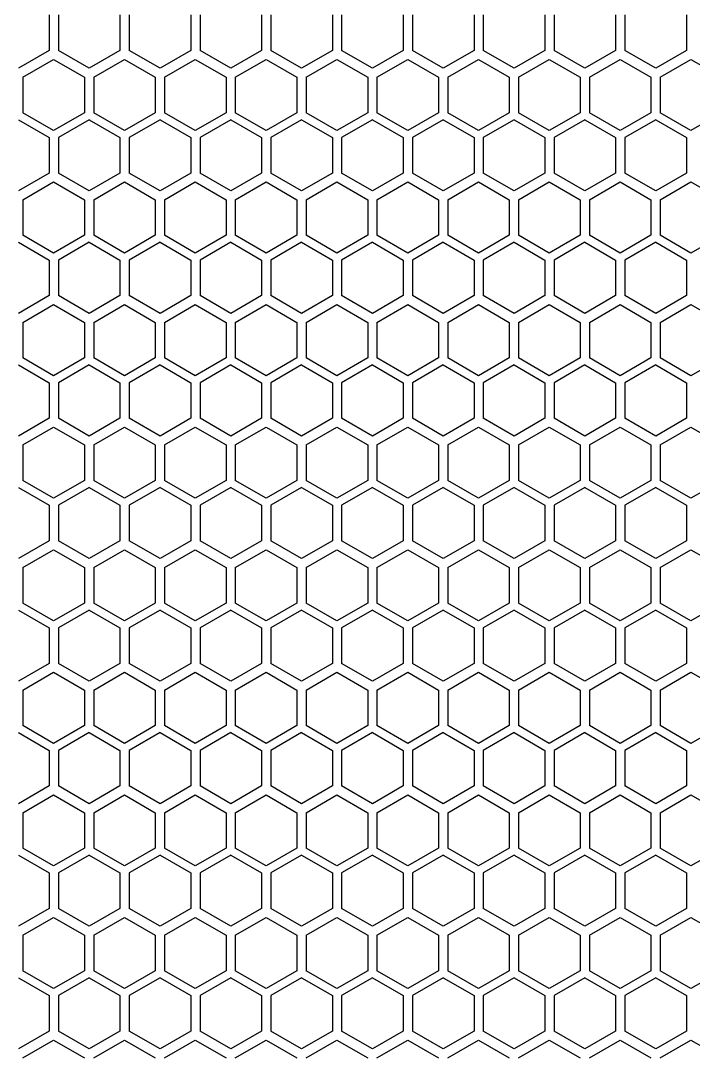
# Model space of a CAD drawing. Header units: millimetres. Extents: x 55614 to 110757, y -66981 to -47484.
# Drawn here: x 63458.1 to 63545.5, y -50507.7 to -50373.5 of the extents above; entities that cross this region are included whole.
import ezdxf

# ---------------------------------------------------------------- set-up
doc = ezdxf.new("R2010")
doc.units = ezdxf.units.MM
doc.layers.add('4215-0412-2_0', color=7, linetype='Continuous')
doc.layers.add('THICK', color=7, linetype='Continuous', lineweight=0)

# ---------------------------------------------------------------- blocks, each defined once
blk = doc.blocks.new('2-1725')
at = {"layer": '4215-0412-2_0', "color": 7, "linetype": 'Continuous'}
for p, q in [((-17624.98, -71798.88), (-17624.98, -71803.5)), ((-17623.78, -71798.88), (-17623.78, -71803.5)), ((-17615.78, -71798.88), (-17615.78, -71803.5)), ((-17614.58, -71798.88), (-17614.58, -71803.5)), ((-17606.58, -71798.88), (-17606.58, -71803.5)), ((-17605.38, -71798.88), (-17605.38, -71803.5)), ((-17597.38, -71798.88), (-17597.38, -71803.5)), ((-17596.18, -71798.88), (-17596.18, -71803.5)), ((-17588.18, -71798.88), (-17588.18, -71803.5)), ((-17586.98, -71798.88), (-17586.98, -71803.5)), ((-17578.98, -71798.88), (-17578.98, -71803.5)), ((-17577.78, -71798.88), (-17577.78, -71803.5)), ((-17569.78, -71798.88), (-17569.78, -71803.5)), ((-17568.58, -71798.88), (-17568.58, -71803.5)), ((-17560.58, -71798.88), (-17560.58, -71803.5)), ((-17559.38, -71798.88), (-17559.38, -71803.5)), ((-17551.38, -71798.88), (-17551.38, -71803.5)), ((-17550.18, -71798.88), (-17550.18, -71803.5)), ((-17542.18, -71798.88), (-17542.18, -71803.5)), ((-17624.98, -71803.5), (-17628.98, -71805.81)), ((-17619.78, -71805.81), (-17623.78, -71803.5)), ((-17615.78, -71803.5), (-17619.78, -71805.81)), ((-17610.58, -71805.81), (-17614.58, -71803.5)), ((-17606.58, -71803.5), (-17610.58, -71805.81)), ((-17601.38, -71805.81), (-17605.38, -71803.5)), ((-17597.38, -71803.5), (-17601.38, -71805.81)), ((-17592.18, -71805.81), (-17596.18, -71803.5)), ((-17588.18, -71803.5), (-17592.18, -71805.81)), ((-17582.98, -71805.81), (-17586.98, -71803.5)), ((-17578.98, -71803.5), (-17582.98, -71805.81)), ((-17573.78, -71805.81), (-17577.78, -71803.5)), ((-17569.78, -71803.5), (-17573.78, -71805.81)), ((-17564.58, -71805.81), (-17568.58, -71803.5)), ((-17560.58, -71803.5), (-17564.58, -71805.81)), ((-17555.38, -71805.81), (-17559.38, -71803.5)), ((-17551.38, -71803.5), (-17555.38, -71805.81)), ((-17546.18, -71805.81), (-17550.18, -71803.5)), ((-17542.18, -71803.5), (-17546.18, -71805.81)), ((-17628.4, -71806.97), (-17624.4, -71804.66)), ((-17624.4, -71804.66), (-17620.4, -71806.97)), ((-17619.2, -71806.97), (-17615.2, -71804.66)), ((-17615.2, -71804.66), (-17611.2, -71806.97)), ((-17610, -71806.97), (-17606, -71804.66)), ((-17606, -71804.66), (-17602, -71806.97)), ((-17600.8, -71806.97), (-17596.8, -71804.66)), ((-17596.8, -71804.66), (-17592.8, -71806.97)), ((-17591.6, -71806.97), (-17587.6, -71804.66)), ((-17587.6, -71804.66), (-17583.6, -71806.97)), ((-17582.4, -71806.97), (-17578.4, -71804.66)), ((-17578.4, -71804.66), (-17574.4, -71806.97)), ((-17573.2, -71806.97), (-17569.2, -71804.66)), ((-17569.2, -71804.66), (-17565.2, -71806.97)), ((-17564, -71806.97), (-17560, -71804.66)), ((-17560, -71804.66), (-17556, -71806.97)), ((-17554.8, -71806.97), (-17550.8, -71804.66)), ((-17550.8, -71804.66), (-17546.8, -71806.97)), ((-17545.6, -71806.97), (-17541.6, -71804.66)), ((-17541.6, -71804.66), (-17537.6, -71806.97)), ((-17628.4, -71806.97), (-17628.4, -71811.59)), ((-17620.4, -71806.97), (-17620.4, -71811.59)), ((-17619.2, -71806.97), (-17619.2, -71811.59)), ((-17611.2, -71806.97), (-17611.2, -71811.59)), ((-17610, -71806.97), (-17610, -71811.59)), ((-17602, -71806.97), (-17602, -71811.59)), ((-17600.8, -71806.97), (-17600.8, -71811.59)), ((-17592.8, -71806.97), (-17592.8, -71811.59)), ((-17591.6, -71806.97), (-17591.6, -71811.59)), ((-17583.6, -71806.97), (-17583.6, -71811.59)), ((-17582.4, -71806.97), (-17582.4, -71811.59)), ((-17574.4, -71806.97), (-17574.4, -71811.59)), ((-17573.2, -71806.97), (-17573.2, -71811.59)), ((-17565.2, -71806.97), (-17565.2, -71811.59)), ((-17564, -71806.97), (-17564, -71811.59)), ((-17556, -71806.97), (-17556, -71811.59)), ((-17554.8, -71806.97), (-17554.8, -71811.59)), ((-17546.8, -71806.97), (-17546.8, -71811.59)), ((-17545.6, -71806.97), (-17545.6, -71811.59)), ((-17624.4, -71813.9), (-17628.4, -71811.59)), ((-17620.4, -71811.59), (-17624.4, -71813.9)), ((-17615.2, -71813.9), (-17619.2, -71811.59)), ((-17611.2, -71811.59), (-17615.2, -71813.9)), ((-17606, -71813.9), (-17610, -71811.59)), ((-17602, -71811.59), (-17606, -71813.9)), ((-17596.8, -71813.9), (-17600.8, -71811.59)), ((-17592.8, -71811.59), (-17596.8, -71813.9)), ((-17587.6, -71813.9), (-17591.6, -71811.59)), ((-17583.6, -71811.59), (-17587.6, -71813.9)), ((-17578.4, -71813.9), (-17582.4, -71811.59)), ((-17574.4, -71811.59), (-17578.4, -71813.9)), ((-17569.2, -71813.9), (-17573.2, -71811.59)), ((-17565.2, -71811.59), (-17569.2, -71813.9)), ((-17560, -71813.9), (-17564, -71811.59)), ((-17556, -71811.59), (-17560, -71813.9)), ((-17550.8, -71813.9), (-17554.8, -71811.59)), ((-17546.8, -71811.59), (-17550.8, -71813.9)), ((-17541.6, -71813.9), (-17545.6, -71811.59)), ((-17537.6, -71811.59), (-17541.6, -71813.9)), ((-17628.98, -71812.5), (-17624.98, -71814.81)), ((-17619.78, -71812.5), (-17623.78, -71814.81)), ((-17619.78, -71812.5), (-17615.78, -71814.81)), ((-17610.58, -71812.5), (-17614.58, -71814.81)), ((-17610.58, -71812.5), (-17606.58, -71814.81)), ((-17601.38, -71812.5), (-17605.38, -71814.81)), ((-17601.38, -71812.5), (-17597.38, -71814.81)), ((-17592.18, -71812.5), (-17596.18, -71814.81)), ((-17592.18, -71812.5), (-17588.18, -71814.81)), ((-17582.98, -71812.5), (-17586.98, -71814.81)), ((-17582.98, -71812.5), (-17578.98, -71814.81)), ((-17573.78, -71812.5), (-17577.78, -71814.81)), ((-17573.78, -71812.5), (-17569.78, -71814.81)), ((-17564.58, -71812.5), (-17568.58, -71814.81)), ((-17564.58, -71812.5), (-17560.58, -71814.81)), ((-17555.38, -71812.5), (-17559.38, -71814.81)), ((-17555.38, -71812.5), (-17551.38, -71814.81)), ((-17546.18, -71812.5), (-17550.18, -71814.81)), ((-17546.18, -71812.5), (-17542.18, -71814.81)), ((-17624.98, -71814.81), (-17624.98, -71819.43)), ((-17623.78, -71814.81), (-17623.78, -71819.43)), ((-17615.78, -71814.81), (-17615.78, -71819.43)), ((-17614.58, -71814.81), (-17614.58, -71819.43)), ((-17606.58, -71814.81), (-17606.58, -71819.43)), ((-17605.38, -71814.81), (-17605.38, -71819.43)), ((-17597.38, -71814.81), (-17597.38, -71819.43)), ((-17596.18, -71814.81), (-17596.18, -71819.43)), ((-17588.18, -71814.81), (-17588.18, -71819.43)), ((-17586.98, -71814.81), (-17586.98, -71819.43)), ((-17578.98, -71814.81), (-17578.98, -71819.43)), ((-17577.78, -71814.81), (-17577.78, -71819.43)), ((-17569.78, -71814.81), (-17569.78, -71819.43)), ((-17568.58, -71814.81), (-17568.58, -71819.43)), ((-17560.58, -71814.81), (-17560.58, -71819.43)), ((-17559.38, -71814.81), (-17559.38, -71819.43)), ((-17551.38, -71814.81), (-17551.38, -71819.43)), ((-17550.18, -71814.81), (-17550.18, -71819.43)), ((-17542.18, -71814.81), (-17542.18, -71819.43)), ((-17624.98, -71819.43), (-17628.98, -71821.74)), ((-17619.78, -71821.74), (-17623.78, -71819.43)), ((-17615.78, -71819.43), (-17619.78, -71821.74)), ((-17610.58, -71821.74), (-17614.58, -71819.43)), ((-17606.58, -71819.43), (-17610.58, -71821.74)), ((-17601.38, -71821.74), (-17605.38, -71819.43)), ((-17597.38, -71819.43), (-17601.38, -71821.74)), ((-17592.18, -71821.74), (-17596.18, -71819.43)), ((-17588.18, -71819.43), (-17592.18, -71821.74)), ((-17582.98, -71821.74), (-17586.98, -71819.43)), ((-17578.98, -71819.43), (-17582.98, -71821.74)), ((-17573.78, -71821.74), (-17577.78, -71819.43)), ((-17569.78, -71819.43), (-17573.78, -71821.74)), ((-17564.58, -71821.74), (-17568.58, -71819.43)), ((-17560.58, -71819.43), (-17564.58, -71821.74)), ((-17555.38, -71821.74), (-17559.38, -71819.43)), ((-17551.38, -71819.43), (-17555.38, -71821.74)), ((-17546.18, -71821.74), (-17550.18, -71819.43)), ((-17542.18, -71819.43), (-17546.18, -71821.74)), ((-17628.4, -71822.9), (-17624.4, -71820.59)), ((-17624.4, -71820.59), (-17620.4, -71822.9)), ((-17619.2, -71822.9), (-17615.2, -71820.59)), ((-17615.2, -71820.59), (-17611.2, -71822.9)), ((-17610, -71822.9), (-17606, -71820.59)), ((-17606, -71820.59), (-17602, -71822.9)), ((-17600.8, -71822.9), (-17596.8, -71820.59)), ((-17596.8, -71820.59), (-17592.8, -71822.9)), ((-17591.6, -71822.9), (-17587.6, -71820.59)), ((-17587.6, -71820.59), (-17583.6, -71822.9)), ((-17582.4, -71822.9), (-17578.4, -71820.59)), ((-17578.4, -71820.59), (-17574.4, -71822.9)), ((-17573.2, -71822.9), (-17569.2, -71820.59)), ((-17569.2, -71820.59), (-17565.2, -71822.9)), ((-17564, -71822.9), (-17560, -71820.59)), ((-17560, -71820.59), (-17556, -71822.9)), ((-17554.8, -71822.9), (-17550.8, -71820.59)), ((-17550.8, -71820.59), (-17546.8, -71822.9)), ((-17545.6, -71822.9), (-17541.6, -71820.59)), ((-17541.6, -71820.59), (-17537.6, -71822.9)), ((-17628.4, -71822.9), (-17628.4, -71827.52)), ((-17620.4, -71822.9), (-17620.4, -71827.52)), ((-17619.2, -71822.9), (-17619.2, -71827.52)), ((-17611.2, -71822.9), (-17611.2, -71827.52)), ((-17610, -71822.9), (-17610, -71827.52)), ((-17602, -71822.9), (-17602, -71827.52)), ((-17600.8, -71822.9), (-17600.8, -71827.52)), ((-17592.8, -71822.9), (-17592.8, -71827.52)), ((-17591.6, -71822.9), (-17591.6, -71827.52)), ((-17583.6, -71822.9), (-17583.6, -71827.52)), ((-17582.4, -71822.9), (-17582.4, -71827.52)), ((-17574.4, -71822.9), (-17574.4, -71827.52)), ((-17573.2, -71822.9), (-17573.2, -71827.52)), ((-17565.2, -71822.9), (-17565.2, -71827.52)), ((-17564, -71822.9), (-17564, -71827.52)), ((-17556, -71822.9), (-17556, -71827.52)), ((-17554.8, -71822.9), (-17554.8, -71827.52)), ((-17546.8, -71822.9), (-17546.8, -71827.52)), ((-17545.6, -71822.9), (-17545.6, -71827.52)), ((-17624.4, -71829.83), (-17628.4, -71827.52)), ((-17620.4, -71827.52), (-17624.4, -71829.83)), ((-17615.2, -71829.83), (-17619.2, -71827.52)), ((-17611.2, -71827.52), (-17615.2, -71829.83)), ((-17606, -71829.83), (-17610, -71827.52)), ((-17602, -71827.52), (-17606, -71829.83)), ((-17596.8, -71829.83), (-17600.8, -71827.52)), ((-17592.8, -71827.52), (-17596.8, -71829.83)), ((-17587.6, -71829.83), (-17591.6, -71827.52)), ((-17583.6, -71827.52), (-17587.6, -71829.83)), ((-17578.4, -71829.83), (-17582.4, -71827.52)), ((-17574.4, -71827.52), (-17578.4, -71829.83)), ((-17569.2, -71829.83), (-17573.2, -71827.52)), ((-17565.2, -71827.52), (-17569.2, -71829.83)), ((-17560, -71829.83), (-17564, -71827.52)), ((-17556, -71827.52), (-17560, -71829.83)), ((-17550.8, -71829.83), (-17554.8, -71827.52)), ((-17546.8, -71827.52), (-17550.8, -71829.83)), ((-17541.6, -71829.83), (-17545.6, -71827.52)), ((-17537.6, -71827.52), (-17541.6, -71829.83)), ((-17628.98, -71828.43), (-17624.98, -71830.74)), ((-17619.78, -71828.43), (-17623.78, -71830.74)), ((-17619.78, -71828.43), (-17615.78, -71830.74)), ((-17610.58, -71828.43), (-17614.58, -71830.74)), ((-17610.58, -71828.43), (-17606.58, -71830.74)), ((-17601.38, -71828.43), (-17605.38, -71830.74)), ((-17601.38, -71828.43), (-17597.38, -71830.74)), ((-17592.18, -71828.43), (-17596.18, -71830.74)), ((-17592.18, -71828.43), (-17588.18, -71830.74)), ((-17582.98, -71828.43), (-17586.98, -71830.74)), ((-17582.98, -71828.43), (-17578.98, -71830.74)), ((-17573.78, -71828.43), (-17577.78, -71830.74)), ((-17573.78, -71828.43), (-17569.78, -71830.74)), ((-17564.58, -71828.43), (-17568.58, -71830.74)), ((-17564.58, -71828.43), (-17560.58, -71830.74)), ((-17555.38, -71828.43), (-17559.38, -71830.74)), ((-17555.38, -71828.43), (-17551.38, -71830.74)), ((-17546.18, -71828.43), (-17550.18, -71830.74)), ((-17546.18, -71828.43), (-17542.18, -71830.74)), ((-17624.98, -71830.74), (-17624.98, -71835.36)), ((-17623.78, -71830.74), (-17623.78, -71835.36)), ((-17615.78, -71830.74), (-17615.78, -71835.36)), ((-17614.58, -71830.74), (-17614.58, -71835.36)), ((-17606.58, -71830.74), (-17606.58, -71835.36)), ((-17605.38, -71830.74), (-17605.38, -71835.36)), ((-17597.38, -71830.74), (-17597.38, -71835.36)), ((-17596.18, -71830.74), (-17596.18, -71835.36)), ((-17588.18, -71830.74), (-17588.18, -71835.36)), ((-17586.98, -71830.74), (-17586.98, -71835.36)), ((-17578.98, -71830.74), (-17578.98, -71835.36)), ((-17577.78, -71830.74), (-17577.78, -71835.36)), ((-17569.78, -71830.74), (-17569.78, -71835.36)), ((-17568.58, -71830.74), (-17568.58, -71835.36)), ((-17560.58, -71830.74), (-17560.58, -71835.36)), ((-17559.38, -71830.74), (-17559.38, -71835.36)), ((-17551.38, -71830.74), (-17551.38, -71835.36)), ((-17550.18, -71830.74), (-17550.18, -71835.36)), ((-17542.18, -71830.74), (-17542.18, -71835.36)), ((-17624.98, -71835.36), (-17628.98, -71837.67)), ((-17619.78, -71837.67), (-17623.78, -71835.36)), ((-17615.78, -71835.36), (-17619.78, -71837.67)), ((-17610.58, -71837.67), (-17614.58, -71835.36)), ((-17606.58, -71835.36), (-17610.58, -71837.67)), ((-17601.38, -71837.67), (-17605.38, -71835.36)), ((-17597.38, -71835.36), (-17601.38, -71837.67)), ((-17592.18, -71837.67), (-17596.18, -71835.36)), ((-17588.18, -71835.36), (-17592.18, -71837.67)), ((-17582.98, -71837.67), (-17586.98, -71835.36)), ((-17578.98, -71835.36), (-17582.98, -71837.67)), ((-17573.78, -71837.67), (-17577.78, -71835.36)), ((-17569.78, -71835.36), (-17573.78, -71837.67)), ((-17564.58, -71837.67), (-17568.58, -71835.36)), ((-17560.58, -71835.36), (-17564.58, -71837.67)), ((-17555.38, -71837.67), (-17559.38, -71835.36)), ((-17551.38, -71835.36), (-17555.38, -71837.67)), ((-17546.18, -71837.67), (-17550.18, -71835.36)), ((-17542.18, -71835.36), (-17546.18, -71837.67)), ((-17628.4, -71838.83), (-17624.4, -71836.52)), ((-17624.4, -71836.52), (-17620.4, -71838.83)), ((-17619.2, -71838.83), (-17615.2, -71836.52)), ((-17615.2, -71836.52), (-17611.2, -71838.83)), ((-17610, -71838.83), (-17606, -71836.52)), ((-17606, -71836.52), (-17602, -71838.83)), ((-17600.8, -71838.83), (-17596.8, -71836.52)), ((-17596.8, -71836.52), (-17592.8, -71838.83)), ((-17591.6, -71838.83), (-17587.6, -71836.52)), ((-17587.6, -71836.52), (-17583.6, -71838.83)), ((-17582.4, -71838.83), (-17578.4, -71836.52)), ((-17578.4, -71836.52), (-17574.4, -71838.83)), ((-17573.2, -71838.83), (-17569.2, -71836.52)), ((-17569.2, -71836.52), (-17565.2, -71838.83)), ((-17564, -71838.83), (-17560, -71836.52)), ((-17560, -71836.52), (-17556, -71838.83)), ((-17554.8, -71838.83), (-17550.8, -71836.52)), ((-17550.8, -71836.52), (-17546.8, -71838.83)), ((-17545.6, -71838.83), (-17541.6, -71836.52)), ((-17541.6, -71836.52), (-17537.6, -71838.83)), ((-17628.4, -71838.83), (-17628.4, -71843.45)), ((-17620.4, -71838.83), (-17620.4, -71843.45)), ((-17619.2, -71838.83), (-17619.2, -71843.45)), ((-17611.2, -71838.83), (-17611.2, -71843.45)), ((-17610, -71838.83), (-17610, -71843.45)), ((-17602, -71838.83), (-17602, -71843.45)), ((-17600.8, -71838.83), (-17600.8, -71843.45)), ((-17592.8, -71838.83), (-17592.8, -71843.45)), ((-17591.6, -71838.83), (-17591.6, -71843.45)), ((-17583.6, -71838.83), (-17583.6, -71843.45)), ((-17582.4, -71838.83), (-17582.4, -71843.45)), ((-17574.4, -71838.83), (-17574.4, -71843.45)), ((-17573.2, -71838.83), (-17573.2, -71843.45)), ((-17565.2, -71838.83), (-17565.2, -71843.45)), ((-17564, -71838.83), (-17564, -71843.45)), ((-17556, -71838.83), (-17556, -71843.45)), ((-17554.8, -71838.83), (-17554.8, -71843.45)), ((-17546.8, -71838.83), (-17546.8, -71843.45)), ((-17545.6, -71838.83), (-17545.6, -71843.45)), ((-17624.4, -71845.76), (-17628.4, -71843.45)), ((-17620.4, -71843.45), (-17624.4, -71845.76)), ((-17615.2, -71845.76), (-17619.2, -71843.45)), ((-17611.2, -71843.45), (-17615.2, -71845.76)), ((-17606, -71845.76), (-17610, -71843.45)), ((-17602, -71843.45), (-17606, -71845.76)), ((-17596.8, -71845.76), (-17600.8, -71843.45)), ((-17592.8, -71843.45), (-17596.8, -71845.76)), ((-17587.6, -71845.76), (-17591.6, -71843.45)), ((-17583.6, -71843.45), (-17587.6, -71845.76)), ((-17578.4, -71845.76), (-17582.4, -71843.45)), ((-17574.4, -71843.45), (-17578.4, -71845.76)), ((-17569.2, -71845.76), (-17573.2, -71843.45)), ((-17565.2, -71843.45), (-17569.2, -71845.76)), ((-17560, -71845.76), (-17564, -71843.45)), ((-17556, -71843.45), (-17560, -71845.76)), ((-17550.8, -71845.76), (-17554.8, -71843.45)), ((-17546.8, -71843.45), (-17550.8, -71845.76)), ((-17541.6, -71845.76), (-17545.6, -71843.45)), ((-17537.6, -71843.45), (-17541.6, -71845.76)), ((-17628.98, -71844.36), (-17624.98, -71846.67)), ((-17619.78, -71844.36), (-17623.78, -71846.67)), ((-17619.78, -71844.36), (-17615.78, -71846.67)), ((-17610.58, -71844.36), (-17614.58, -71846.67)), ((-17610.58, -71844.36), (-17606.58, -71846.67)), ((-17601.38, -71844.36), (-17605.38, -71846.67)), ((-17601.38, -71844.36), (-17597.38, -71846.67)), ((-17592.18, -71844.36), (-17596.18, -71846.67)), ((-17592.18, -71844.36), (-17588.18, -71846.67)), ((-17582.98, -71844.36), (-17586.98, -71846.67)), ((-17582.98, -71844.36), (-17578.98, -71846.67)), ((-17573.78, -71844.36), (-17577.78, -71846.67)), ((-17573.78, -71844.36), (-17569.78, -71846.67)), ((-17564.58, -71844.36), (-17568.58, -71846.67)), ((-17564.58, -71844.36), (-17560.58, -71846.67)), ((-17555.38, -71844.36), (-17559.38, -71846.67)), ((-17555.38, -71844.36), (-17551.38, -71846.67)), ((-17546.18, -71844.36), (-17550.18, -71846.67)), ((-17546.18, -71844.36), (-17542.18, -71846.67)), ((-17624.98, -71846.67), (-17624.98, -71851.29)), ((-17623.78, -71846.67), (-17623.78, -71851.29)), ((-17615.78, -71846.67), (-17615.78, -71851.29)), ((-17614.58, -71846.67), (-17614.58, -71851.29)), ((-17606.58, -71846.67), (-17606.58, -71851.29)), ((-17605.38, -71846.67), (-17605.38, -71851.29)), ((-17597.38, -71846.67), (-17597.38, -71851.29)), ((-17596.18, -71846.67), (-17596.18, -71851.29)), ((-17588.18, -71846.67), (-17588.18, -71851.29)), ((-17586.98, -71846.67), (-17586.98, -71851.29)), ((-17578.98, -71846.67), (-17578.98, -71851.29)), ((-17577.78, -71846.67), (-17577.78, -71851.29)), ((-17569.78, -71846.67), (-17569.78, -71851.29)), ((-17568.58, -71846.67), (-17568.58, -71851.29)), ((-17560.58, -71846.67), (-17560.58, -71851.29)), ((-17559.38, -71846.67), (-17559.38, -71851.29)), ((-17551.38, -71846.67), (-17551.38, -71851.29)), ((-17550.18, -71846.67), (-17550.18, -71851.29)), ((-17542.18, -71846.67), (-17542.18, -71851.29)), ((-17624.98, -71851.29), (-17628.98, -71853.6)), ((-17619.78, -71853.6), (-17623.78, -71851.29)), ((-17615.78, -71851.29), (-17619.78, -71853.6)), ((-17610.58, -71853.6), (-17614.58, -71851.29)), ((-17606.58, -71851.29), (-17610.58, -71853.6)), ((-17601.38, -71853.6), (-17605.38, -71851.29)), ((-17597.38, -71851.29), (-17601.38, -71853.6)), ((-17592.18, -71853.6), (-17596.18, -71851.29)), ((-17588.18, -71851.29), (-17592.18, -71853.6)), ((-17582.98, -71853.6), (-17586.98, -71851.29)), ((-17578.98, -71851.29), (-17582.98, -71853.6)), ((-17573.78, -71853.6), (-17577.78, -71851.29)), ((-17569.78, -71851.29), (-17573.78, -71853.6)), ((-17564.58, -71853.6), (-17568.58, -71851.29)), ((-17560.58, -71851.29), (-17564.58, -71853.6)), ((-17555.38, -71853.6), (-17559.38, -71851.29)), ((-17551.38, -71851.29), (-17555.38, -71853.6)), ((-17546.18, -71853.6), (-17550.18, -71851.29)), ((-17542.18, -71851.29), (-17546.18, -71853.6)), ((-17628.4, -71854.76), (-17624.4, -71852.45)), ((-17624.4, -71852.45), (-17620.4, -71854.76)), ((-17619.2, -71854.76), (-17615.2, -71852.45)), ((-17615.2, -71852.45), (-17611.2, -71854.76)), ((-17610, -71854.76), (-17606, -71852.45)), ((-17606, -71852.45), (-17602, -71854.76)), ((-17600.8, -71854.76), (-17596.8, -71852.45)), ((-17596.8, -71852.45), (-17592.8, -71854.76)), ((-17591.6, -71854.76), (-17587.6, -71852.45)), ((-17587.6, -71852.45), (-17583.6, -71854.76)), ((-17582.4, -71854.76), (-17578.4, -71852.45)), ((-17578.4, -71852.45), (-17574.4, -71854.76)), ((-17573.2, -71854.76), (-17569.2, -71852.45)), ((-17569.2, -71852.45), (-17565.2, -71854.76)), ((-17564, -71854.76), (-17560, -71852.45)), ((-17560, -71852.45), (-17556, -71854.76)), ((-17554.8, -71854.76), (-17550.8, -71852.45)), ((-17550.8, -71852.45), (-17546.8, -71854.76)), ((-17545.6, -71854.76), (-17541.6, -71852.45)), ((-17541.6, -71852.45), (-17537.6, -71854.76)), ((-17628.4, -71854.76), (-17628.4, -71859.38)), ((-17620.4, -71854.76), (-17620.4, -71859.38)), ((-17619.2, -71854.76), (-17619.2, -71859.38)), ((-17611.2, -71854.76), (-17611.2, -71859.38)), ((-17610, -71854.76), (-17610, -71859.38)), ((-17602, -71854.76), (-17602, -71859.38)), ((-17600.8, -71854.76), (-17600.8, -71859.38)), ((-17592.8, -71854.76), (-17592.8, -71859.38)), ((-17591.6, -71854.76), (-17591.6, -71859.38)), ((-17583.6, -71854.76), (-17583.6, -71859.38)), ((-17582.4, -71854.76), (-17582.4, -71859.38)), ((-17574.4, -71854.76), (-17574.4, -71859.38)), ((-17573.2, -71854.76), (-17573.2, -71859.38)), ((-17565.2, -71854.76), (-17565.2, -71859.38)), ((-17564, -71854.76), (-17564, -71859.38)), ((-17556, -71854.76), (-17556, -71859.38)), ((-17554.8, -71854.76), (-17554.8, -71859.38)), ((-17546.8, -71854.76), (-17546.8, -71859.38)), ((-17545.6, -71854.76), (-17545.6, -71859.38)), ((-17624.4, -71861.69), (-17628.4, -71859.38)), ((-17620.4, -71859.38), (-17624.4, -71861.69)), ((-17615.2, -71861.69), (-17619.2, -71859.38)), ((-17611.2, -71859.38), (-17615.2, -71861.69)), ((-17606, -71861.69), (-17610, -71859.38)), ((-17602, -71859.38), (-17606, -71861.69)), ((-17596.8, -71861.69), (-17600.8, -71859.38)), ((-17592.8, -71859.38), (-17596.8, -71861.69)), ((-17587.6, -71861.69), (-17591.6, -71859.38)), ((-17583.6, -71859.38), (-17587.6, -71861.69)), ((-17578.4, -71861.69), (-17582.4, -71859.38)), ((-17574.4, -71859.38), (-17578.4, -71861.69)), ((-17569.2, -71861.69), (-17573.2, -71859.38)), ((-17565.2, -71859.38), (-17569.2, -71861.69)), ((-17560, -71861.69), (-17564, -71859.38)), ((-17556, -71859.38), (-17560, -71861.69)), ((-17550.8, -71861.69), (-17554.8, -71859.38)), ((-17546.8, -71859.38), (-17550.8, -71861.69)), ((-17541.6, -71861.69), (-17545.6, -71859.38)), ((-17537.6, -71859.38), (-17541.6, -71861.69)), ((-17628.98, -71860.29), (-17624.98, -71862.6)), ((-17619.78, -71860.29), (-17623.78, -71862.6)), ((-17619.78, -71860.29), (-17615.78, -71862.6)), ((-17610.58, -71860.29), (-17614.58, -71862.6)), ((-17610.58, -71860.29), (-17606.58, -71862.6)), ((-17601.38, -71860.29), (-17605.38, -71862.6)), ((-17601.38, -71860.29), (-17597.38, -71862.6)), ((-17592.18, -71860.29), (-17596.18, -71862.6)), ((-17592.18, -71860.29), (-17588.18, -71862.6)), ((-17582.98, -71860.29), (-17586.98, -71862.6)), ((-17582.98, -71860.29), (-17578.98, -71862.6)), ((-17573.78, -71860.29), (-17577.78, -71862.6)), ((-17573.78, -71860.29), (-17569.78, -71862.6)), ((-17564.58, -71860.29), (-17568.58, -71862.6)), ((-17564.58, -71860.29), (-17560.58, -71862.6)), ((-17555.38, -71860.29), (-17559.38, -71862.6)), ((-17555.38, -71860.29), (-17551.38, -71862.6)), ((-17546.18, -71860.29), (-17550.18, -71862.6)), ((-17546.18, -71860.29), (-17542.18, -71862.6)), ((-17624.98, -71862.6), (-17624.98, -71867.22)), ((-17623.78, -71862.6), (-17623.78, -71867.22)), ((-17615.78, -71862.6), (-17615.78, -71867.22)), ((-17614.58, -71862.6), (-17614.58, -71867.22)), ((-17606.58, -71862.6), (-17606.58, -71867.22)), ((-17605.38, -71862.6), (-17605.38, -71867.22)), ((-17597.38, -71862.6), (-17597.38, -71867.22)), ((-17596.18, -71862.6), (-17596.18, -71867.22)), ((-17588.18, -71862.6), (-17588.18, -71867.22)), ((-17586.98, -71862.6), (-17586.98, -71867.22)), ((-17578.98, -71862.6), (-17578.98, -71867.22)), ((-17577.78, -71862.6), (-17577.78, -71867.22)), ((-17569.78, -71862.6), (-17569.78, -71867.22)), ((-17568.58, -71862.6), (-17568.58, -71867.22)), ((-17560.58, -71862.6), (-17560.58, -71867.22)), ((-17559.38, -71862.6), (-17559.38, -71867.22)), ((-17551.38, -71862.6), (-17551.38, -71867.22)), ((-17550.18, -71862.6), (-17550.18, -71867.22)), ((-17542.18, -71862.6), (-17542.18, -71867.22)), ((-17624.98, -71867.22), (-17628.98, -71869.53)), ((-17619.78, -71869.53), (-17623.78, -71867.22)), ((-17615.78, -71867.22), (-17619.78, -71869.53)), ((-17610.58, -71869.53), (-17614.58, -71867.22)), ((-17606.58, -71867.22), (-17610.58, -71869.53)), ((-17601.38, -71869.53), (-17605.38, -71867.22)), ((-17597.38, -71867.22), (-17601.38, -71869.53)), ((-17592.18, -71869.53), (-17596.18, -71867.22)), ((-17588.18, -71867.22), (-17592.18, -71869.53)), ((-17582.98, -71869.53), (-17586.98, -71867.22)), ((-17578.98, -71867.22), (-17582.98, -71869.53)), ((-17573.78, -71869.53), (-17577.78, -71867.22)), ((-17569.78, -71867.22), (-17573.78, -71869.53)), ((-17564.58, -71869.53), (-17568.58, -71867.22)), ((-17560.58, -71867.22), (-17564.58, -71869.53)), ((-17555.38, -71869.53), (-17559.38, -71867.22)), ((-17551.38, -71867.22), (-17555.38, -71869.53)), ((-17546.18, -71869.53), (-17550.18, -71867.22)), ((-17542.18, -71867.22), (-17546.18, -71869.53)), ((-17628.4, -71870.69), (-17624.4, -71868.38)), ((-17624.4, -71868.38), (-17620.4, -71870.69)), ((-17619.2, -71870.69), (-17615.2, -71868.38)), ((-17615.2, -71868.38), (-17611.2, -71870.69)), ((-17610, -71870.69), (-17606, -71868.38)), ((-17606, -71868.38), (-17602, -71870.69)), ((-17600.8, -71870.69), (-17596.8, -71868.38)), ((-17596.8, -71868.38), (-17592.8, -71870.69)), ((-17591.6, -71870.69), (-17587.6, -71868.38)), ((-17587.6, -71868.38), (-17583.6, -71870.69)), ((-17582.4, -71870.69), (-17578.4, -71868.38)), ((-17578.4, -71868.38), (-17574.4, -71870.69)), ((-17573.2, -71870.69), (-17569.2, -71868.38)), ((-17569.2, -71868.38), (-17565.2, -71870.69)), ((-17564, -71870.69), (-17560, -71868.38)), ((-17560, -71868.38), (-17556, -71870.69)), ((-17554.8, -71870.69), (-17550.8, -71868.38)), ((-17550.8, -71868.38), (-17546.8, -71870.69)), ((-17545.6, -71870.69), (-17541.6, -71868.38)), ((-17541.6, -71868.38), (-17537.6, -71870.69)), ((-17628.4, -71870.69), (-17628.4, -71875.31)), ((-17620.4, -71870.69), (-17620.4, -71875.31)), ((-17619.2, -71870.69), (-17619.2, -71875.31)), ((-17611.2, -71870.69), (-17611.2, -71875.31)), ((-17610, -71870.69), (-17610, -71875.31)), ((-17602, -71870.69), (-17602, -71875.31)), ((-17600.8, -71870.69), (-17600.8, -71875.31)), ((-17592.8, -71870.69), (-17592.8, -71875.31)), ((-17591.6, -71870.69), (-17591.6, -71875.31)), ((-17583.6, -71870.69), (-17583.6, -71875.31)), ((-17582.4, -71870.69), (-17582.4, -71875.31)), ((-17574.4, -71870.69), (-17574.4, -71875.31)), ((-17573.2, -71870.69), (-17573.2, -71875.31)), ((-17565.2, -71870.69), (-17565.2, -71875.31)), ((-17564, -71870.69), (-17564, -71875.31)), ((-17556, -71870.69), (-17556, -71875.31)), ((-17554.8, -71870.69), (-17554.8, -71875.31)), ((-17546.8, -71870.69), (-17546.8, -71875.31)), ((-17545.6, -71870.69), (-17545.6, -71875.31)), ((-17624.4, -71877.62), (-17628.4, -71875.31)), ((-17620.4, -71875.31), (-17624.4, -71877.62)), ((-17615.2, -71877.62), (-17619.2, -71875.31)), ((-17611.2, -71875.31), (-17615.2, -71877.62)), ((-17606, -71877.62), (-17610, -71875.31)), ((-17602, -71875.31), (-17606, -71877.62)), ((-17596.8, -71877.62), (-17600.8, -71875.31)), ((-17592.8, -71875.31), (-17596.8, -71877.62)), ((-17587.6, -71877.62), (-17591.6, -71875.31)), ((-17583.6, -71875.31), (-17587.6, -71877.62)), ((-17578.4, -71877.62), (-17582.4, -71875.31)), ((-17574.4, -71875.31), (-17578.4, -71877.62)), ((-17569.2, -71877.62), (-17573.2, -71875.31)), ((-17565.2, -71875.31), (-17569.2, -71877.62)), ((-17560, -71877.62), (-17564, -71875.31)), ((-17556, -71875.31), (-17560, -71877.62)), ((-17550.8, -71877.62), (-17554.8, -71875.31)), ((-17546.8, -71875.31), (-17550.8, -71877.62)), ((-17541.6, -71877.62), (-17545.6, -71875.31)), ((-17537.6, -71875.31), (-17541.6, -71877.62)), ((-17628.98, -71876.22), (-17624.98, -71878.53)), ((-17619.78, -71876.22), (-17623.78, -71878.53)), ((-17619.78, -71876.22), (-17615.78, -71878.53)), ((-17610.58, -71876.22), (-17614.58, -71878.53)), ((-17610.58, -71876.22), (-17606.58, -71878.53)), ((-17601.38, -71876.22), (-17605.38, -71878.53)), ((-17601.38, -71876.22), (-17597.38, -71878.53)), ((-17592.18, -71876.22), (-17596.18, -71878.53)), ((-17592.18, -71876.22), (-17588.18, -71878.53)), ((-17582.98, -71876.22), (-17586.98, -71878.53)), ((-17582.98, -71876.22), (-17578.98, -71878.53)), ((-17573.78, -71876.22), (-17577.78, -71878.53)), ((-17573.78, -71876.22), (-17569.78, -71878.53)), ((-17564.58, -71876.22), (-17568.58, -71878.53)), ((-17564.58, -71876.22), (-17560.58, -71878.53)), ((-17555.38, -71876.22), (-17559.38, -71878.53)), ((-17555.38, -71876.22), (-17551.38, -71878.53)), ((-17546.18, -71876.22), (-17550.18, -71878.53)), ((-17546.18, -71876.22), (-17542.18, -71878.53)), ((-17624.98, -71878.53), (-17624.98, -71883.15)), ((-17623.78, -71878.53), (-17623.78, -71883.15)), ((-17615.78, -71878.53), (-17615.78, -71883.15)), ((-17614.58, -71878.53), (-17614.58, -71883.15)), ((-17606.58, -71878.53), (-17606.58, -71883.15)), ((-17605.38, -71878.53), (-17605.38, -71883.15)), ((-17597.38, -71878.53), (-17597.38, -71883.15)), ((-17596.18, -71878.53), (-17596.18, -71883.15)), ((-17588.18, -71878.53), (-17588.18, -71883.15)), ((-17586.98, -71878.53), (-17586.98, -71883.15)), ((-17578.98, -71878.53), (-17578.98, -71883.15)), ((-17577.78, -71878.53), (-17577.78, -71883.15)), ((-17569.78, -71878.53), (-17569.78, -71883.15)), ((-17568.58, -71878.53), (-17568.58, -71883.15)), ((-17560.58, -71878.53), (-17560.58, -71883.15)), ((-17559.38, -71878.53), (-17559.38, -71883.15)), ((-17551.38, -71878.53), (-17551.38, -71883.15)), ((-17550.18, -71878.53), (-17550.18, -71883.15)), ((-17542.18, -71878.53), (-17542.18, -71883.15)), ((-17624.98, -71883.15), (-17628.98, -71885.46)), ((-17619.78, -71885.46), (-17623.78, -71883.15)), ((-17615.78, -71883.15), (-17619.78, -71885.46)), ((-17610.58, -71885.46), (-17614.58, -71883.15)), ((-17606.58, -71883.15), (-17610.58, -71885.46)), ((-17601.38, -71885.46), (-17605.38, -71883.15)), ((-17597.38, -71883.15), (-17601.38, -71885.46)), ((-17592.18, -71885.46), (-17596.18, -71883.15)), ((-17588.18, -71883.15), (-17592.18, -71885.46)), ((-17582.98, -71885.46), (-17586.98, -71883.15)), ((-17578.98, -71883.15), (-17582.98, -71885.46)), ((-17573.78, -71885.46), (-17577.78, -71883.15)), ((-17569.78, -71883.15), (-17573.78, -71885.46)), ((-17564.58, -71885.46), (-17568.58, -71883.15)), ((-17560.58, -71883.15), (-17564.58, -71885.46)), ((-17555.38, -71885.46), (-17559.38, -71883.15)), ((-17551.38, -71883.15), (-17555.38, -71885.46)), ((-17546.18, -71885.46), (-17550.18, -71883.15)), ((-17542.18, -71883.15), (-17546.18, -71885.46)), ((-17628.4, -71886.62), (-17624.4, -71884.31)), ((-17624.4, -71884.31), (-17620.4, -71886.62)), ((-17619.2, -71886.62), (-17615.2, -71884.31)), ((-17615.2, -71884.31), (-17611.2, -71886.62)), ((-17610, -71886.62), (-17606, -71884.31)), ((-17606, -71884.31), (-17602, -71886.62)), ((-17600.8, -71886.62), (-17596.8, -71884.31)), ((-17596.8, -71884.31), (-17592.8, -71886.62)), ((-17591.6, -71886.62), (-17587.6, -71884.31)), ((-17587.6, -71884.31), (-17583.6, -71886.62)), ((-17582.4, -71886.62), (-17578.4, -71884.31)), ((-17578.4, -71884.31), (-17574.4, -71886.62)), ((-17573.2, -71886.62), (-17569.2, -71884.31)), ((-17569.2, -71884.31), (-17565.2, -71886.62)), ((-17564, -71886.62), (-17560, -71884.31)), ((-17560, -71884.31), (-17556, -71886.62)), ((-17554.8, -71886.62), (-17550.8, -71884.31)), ((-17550.8, -71884.31), (-17546.8, -71886.62)), ((-17545.6, -71886.62), (-17541.6, -71884.31)), ((-17541.6, -71884.31), (-17537.6, -71886.62)), ((-17628.4, -71886.62), (-17628.4, -71891.24)), ((-17620.4, -71886.62), (-17620.4, -71891.24)), ((-17619.2, -71886.62), (-17619.2, -71891.24)), ((-17611.2, -71886.62), (-17611.2, -71891.24)), ((-17610, -71886.62), (-17610, -71891.24)), ((-17602, -71886.62), (-17602, -71891.24)), ((-17600.8, -71886.62), (-17600.8, -71891.24)), ((-17592.8, -71886.62), (-17592.8, -71891.24)), ((-17591.6, -71886.62), (-17591.6, -71891.24)), ((-17583.6, -71886.62), (-17583.6, -71891.24)), ((-17582.4, -71886.62), (-17582.4, -71891.24)), ((-17574.4, -71886.62), (-17574.4, -71891.24)), ((-17573.2, -71886.62), (-17573.2, -71891.24)), ((-17565.2, -71886.62), (-17565.2, -71891.24)), ((-17564, -71886.62), (-17564, -71891.24)), ((-17556, -71886.62), (-17556, -71891.24)), ((-17554.8, -71886.62), (-17554.8, -71891.24)), ((-17546.8, -71886.62), (-17546.8, -71891.24)), ((-17545.6, -71886.62), (-17545.6, -71891.24)), ((-17628.98, -71892.15), (-17624.98, -71894.46)), ((-17624.4, -71893.55), (-17628.4, -71891.24)), ((-17620.4, -71891.24), (-17624.4, -71893.55)), ((-17619.78, -71892.15), (-17623.78, -71894.46)), ((-17619.78, -71892.15), (-17615.78, -71894.46)), ((-17615.2, -71893.55), (-17619.2, -71891.24)), ((-17611.2, -71891.24), (-17615.2, -71893.55)), ((-17610.58, -71892.15), (-17614.58, -71894.46)), ((-17610.58, -71892.15), (-17606.58, -71894.46)), ((-17606, -71893.55), (-17610, -71891.24)), ((-17602, -71891.24), (-17606, -71893.55)), ((-17601.38, -71892.15), (-17605.38, -71894.46)), ((-17601.38, -71892.15), (-17597.38, -71894.46)), ((-17596.8, -71893.55), (-17600.8, -71891.24)), ((-17592.8, -71891.24), (-17596.8, -71893.55)), ((-17592.18, -71892.15), (-17596.18, -71894.46)), ((-17592.18, -71892.15), (-17588.18, -71894.46)), ((-17587.6, -71893.55), (-17591.6, -71891.24)), ((-17583.6, -71891.24), (-17587.6, -71893.55)), ((-17582.98, -71892.15), (-17586.98, -71894.46)), ((-17582.98, -71892.15), (-17578.98, -71894.46)), ((-17578.4, -71893.55), (-17582.4, -71891.24)), ((-17574.4, -71891.24), (-17578.4, -71893.55)), ((-17573.78, -71892.15), (-17577.78, -71894.46)), ((-17573.78, -71892.15), (-17569.78, -71894.46)), ((-17569.2, -71893.55), (-17573.2, -71891.24)), ((-17565.2, -71891.24), (-17569.2, -71893.55)), ((-17564.58, -71892.15), (-17568.58, -71894.46)), ((-17564.58, -71892.15), (-17560.58, -71894.46)), ((-17560, -71893.55), (-17564, -71891.24)), ((-17556, -71891.24), (-17560, -71893.55)), ((-17555.38, -71892.15), (-17559.38, -71894.46)), ((-17555.38, -71892.15), (-17551.38, -71894.46)), ((-17550.8, -71893.55), (-17554.8, -71891.24)), ((-17546.8, -71891.24), (-17550.8, -71893.55)), ((-17546.18, -71892.15), (-17550.18, -71894.46)), ((-17546.18, -71892.15), (-17542.18, -71894.46)), ((-17541.6, -71893.55), (-17545.6, -71891.24)), ((-17537.6, -71891.24), (-17541.6, -71893.55)), ((-17624.98, -71894.46), (-17624.98, -71899.08)), ((-17623.78, -71894.46), (-17623.78, -71899.08)), ((-17615.78, -71894.46), (-17615.78, -71899.08)), ((-17614.58, -71894.46), (-17614.58, -71899.08)), ((-17606.58, -71894.46), (-17606.58, -71899.08)), ((-17605.38, -71894.46), (-17605.38, -71899.08)), ((-17597.38, -71894.46), (-17597.38, -71899.08)), ((-17596.18, -71894.46), (-17596.18, -71899.08)), ((-17588.18, -71894.46), (-17588.18, -71899.08)), ((-17586.98, -71894.46), (-17586.98, -71899.08)), ((-17578.98, -71894.46), (-17578.98, -71899.08)), ((-17577.78, -71894.46), (-17577.78, -71899.08)), ((-17569.78, -71894.46), (-17569.78, -71899.08)), ((-17568.58, -71894.46), (-17568.58, -71899.08)), ((-17560.58, -71894.46), (-17560.58, -71899.08)), ((-17559.38, -71894.46), (-17559.38, -71899.08)), ((-17551.38, -71894.46), (-17551.38, -71899.08)), ((-17550.18, -71894.46), (-17550.18, -71899.08)), ((-17542.18, -71894.46), (-17542.18, -71899.08)), ((-17624.98, -71899.08), (-17628.98, -71901.39)), ((-17628.4, -71902.55), (-17624.4, -71900.24)), ((-17624.4, -71900.24), (-17620.4, -71902.55)), ((-17619.78, -71901.39), (-17623.78, -71899.08)), ((-17615.78, -71899.08), (-17619.78, -71901.39)), ((-17619.2, -71902.55), (-17615.2, -71900.24)), ((-17615.2, -71900.24), (-17611.2, -71902.55)), ((-17610.58, -71901.39), (-17614.58, -71899.08)), ((-17606.58, -71899.08), (-17610.58, -71901.39)), ((-17610, -71902.55), (-17606, -71900.24)), ((-17606, -71900.24), (-17602, -71902.55)), ((-17601.38, -71901.39), (-17605.38, -71899.08)), ((-17597.38, -71899.08), (-17601.38, -71901.39)), ((-17600.8, -71902.55), (-17596.8, -71900.24)), ((-17596.8, -71900.24), (-17592.8, -71902.55)), ((-17592.18, -71901.39), (-17596.18, -71899.08)), ((-17588.18, -71899.08), (-17592.18, -71901.39)), ((-17591.6, -71902.55), (-17587.6, -71900.24)), ((-17587.6, -71900.24), (-17583.6, -71902.55)), ((-17582.98, -71901.39), (-17586.98, -71899.08)), ((-17578.98, -71899.08), (-17582.98, -71901.39)), ((-17582.4, -71902.55), (-17578.4, -71900.24)), ((-17578.4, -71900.24), (-17574.4, -71902.55)), ((-17573.78, -71901.39), (-17577.78, -71899.08)), ((-17569.78, -71899.08), (-17573.78, -71901.39)), ((-17573.2, -71902.55), (-17569.2, -71900.24)), ((-17569.2, -71900.24), (-17565.2, -71902.55)), ((-17564.58, -71901.39), (-17568.58, -71899.08)), ((-17560.58, -71899.08), (-17564.58, -71901.39)), ((-17564, -71902.55), (-17560, -71900.24)), ((-17560, -71900.24), (-17556, -71902.55)), ((-17555.38, -71901.39), (-17559.38, -71899.08)), ((-17551.38, -71899.08), (-17555.38, -71901.39)), ((-17554.8, -71902.55), (-17550.8, -71900.24)), ((-17550.8, -71900.24), (-17546.8, -71902.55)), ((-17546.18, -71901.39), (-17550.18, -71899.08)), ((-17542.18, -71899.08), (-17546.18, -71901.39)), ((-17545.6, -71902.55), (-17541.6, -71900.24)), ((-17541.6, -71900.24), (-17537.6, -71902.55)), ((-17628.4, -71902.55), (-17628.4, -71907.17)), ((-17620.4, -71902.55), (-17620.4, -71907.17)), ((-17619.2, -71902.55), (-17619.2, -71907.17)), ((-17611.2, -71902.55), (-17611.2, -71907.17)), ((-17610, -71902.55), (-17610, -71907.17)), ((-17602, -71902.55), (-17602, -71907.17)), ((-17600.8, -71902.55), (-17600.8, -71907.17)), ((-17592.8, -71902.55), (-17592.8, -71907.17)), ((-17591.6, -71902.55), (-17591.6, -71907.17)), ((-17583.6, -71902.55), (-17583.6, -71907.17)), ((-17582.4, -71902.55), (-17582.4, -71907.17)), ((-17574.4, -71902.55), (-17574.4, -71907.17)), ((-17573.2, -71902.55), (-17573.2, -71907.17)), ((-17565.2, -71902.55), (-17565.2, -71907.17)), ((-17564, -71902.55), (-17564, -71907.17)), ((-17556, -71902.55), (-17556, -71907.17)), ((-17554.8, -71902.55), (-17554.8, -71907.17)), ((-17546.8, -71902.55), (-17546.8, -71907.17)), ((-17545.6, -71902.55), (-17545.6, -71907.17)), ((-17628.98, -71908.08), (-17624.98, -71910.39)), ((-17624.4, -71909.48), (-17628.4, -71907.17)), ((-17620.4, -71907.17), (-17624.4, -71909.48)), ((-17619.78, -71908.08), (-17623.78, -71910.39)), ((-17619.78, -71908.08), (-17615.78, -71910.39)), ((-17615.2, -71909.48), (-17619.2, -71907.17)), ((-17611.2, -71907.17), (-17615.2, -71909.48)), ((-17610.58, -71908.08), (-17614.58, -71910.39)), ((-17610.58, -71908.08), (-17606.58, -71910.39)), ((-17606, -71909.48), (-17610, -71907.17)), ((-17602, -71907.17), (-17606, -71909.48)), ((-17601.38, -71908.08), (-17605.38, -71910.39)), ((-17601.38, -71908.08), (-17597.38, -71910.39)), ((-17596.8, -71909.48), (-17600.8, -71907.17)), ((-17592.8, -71907.17), (-17596.8, -71909.48)), ((-17592.18, -71908.08), (-17596.18, -71910.39)), ((-17592.18, -71908.08), (-17588.18, -71910.39)), ((-17587.6, -71909.48), (-17591.6, -71907.17)), ((-17583.6, -71907.17), (-17587.6, -71909.48)), ((-17582.98, -71908.08), (-17586.98, -71910.39)), ((-17582.98, -71908.08), (-17578.98, -71910.39)), ((-17578.4, -71909.48), (-17582.4, -71907.17)), ((-17574.4, -71907.17), (-17578.4, -71909.48)), ((-17573.78, -71908.08), (-17577.78, -71910.39)), ((-17573.78, -71908.08), (-17569.78, -71910.39)), ((-17569.2, -71909.48), (-17573.2, -71907.17)), ((-17565.2, -71907.17), (-17569.2, -71909.48)), ((-17564.58, -71908.08), (-17568.58, -71910.39)), ((-17564.58, -71908.08), (-17560.58, -71910.39)), ((-17560, -71909.48), (-17564, -71907.17)), ((-17556, -71907.17), (-17560, -71909.48)), ((-17555.38, -71908.08), (-17559.38, -71910.39)), ((-17555.38, -71908.08), (-17551.38, -71910.39)), ((-17550.8, -71909.48), (-17554.8, -71907.17)), ((-17546.8, -71907.17), (-17550.8, -71909.48)), ((-17546.18, -71908.08), (-17550.18, -71910.39)), ((-17546.18, -71908.08), (-17542.18, -71910.39)), ((-17541.6, -71909.48), (-17545.6, -71907.17)), ((-17537.6, -71907.17), (-17541.6, -71909.48)), ((-17624.98, -71910.39), (-17624.98, -71915.01)), ((-17623.78, -71910.39), (-17623.78, -71915.01)), ((-17615.78, -71910.39), (-17615.78, -71915.01)), ((-17614.58, -71910.39), (-17614.58, -71915.01)), ((-17606.58, -71910.39), (-17606.58, -71915.01)), ((-17605.38, -71910.39), (-17605.38, -71915.01)), ((-17597.38, -71910.39), (-17597.38, -71915.01)), ((-17596.18, -71910.39), (-17596.18, -71915.01)), ((-17588.18, -71910.39), (-17588.18, -71915.01)), ((-17586.98, -71910.39), (-17586.98, -71915.01)), ((-17578.98, -71910.39), (-17578.98, -71915.01)), ((-17577.78, -71910.39), (-17577.78, -71915.01)), ((-17569.78, -71910.39), (-17569.78, -71915.01)), ((-17568.58, -71910.39), (-17568.58, -71915.01)), ((-17560.58, -71910.39), (-17560.58, -71915.01)), ((-17559.38, -71910.39), (-17559.38, -71915.01)), ((-17551.38, -71910.39), (-17551.38, -71915.01)), ((-17550.18, -71910.39), (-17550.18, -71915.01)), ((-17542.18, -71910.39), (-17542.18, -71915.01)), ((-17624.98, -71915.01), (-17628.98, -71917.32)), ((-17619.78, -71917.32), (-17623.78, -71915.01)), ((-17615.78, -71915.01), (-17619.78, -71917.32)), ((-17610.58, -71917.32), (-17614.58, -71915.01)), ((-17606.58, -71915.01), (-17610.58, -71917.32)), ((-17601.38, -71917.32), (-17605.38, -71915.01)), ((-17597.38, -71915.01), (-17601.38, -71917.32)), ((-17592.18, -71917.32), (-17596.18, -71915.01)), ((-17588.18, -71915.01), (-17592.18, -71917.32)), ((-17582.98, -71917.32), (-17586.98, -71915.01)), ((-17578.98, -71915.01), (-17582.98, -71917.32)), ((-17573.78, -71917.32), (-17577.78, -71915.01)), ((-17569.78, -71915.01), (-17573.78, -71917.32)), ((-17564.58, -71917.32), (-17568.58, -71915.01)), ((-17560.58, -71915.01), (-17564.58, -71917.32)), ((-17555.38, -71917.32), (-17559.38, -71915.01)), ((-17551.38, -71915.01), (-17555.38, -71917.32)), ((-17546.18, -71917.32), (-17550.18, -71915.01)), ((-17542.18, -71915.01), (-17546.18, -71917.32)), ((-17628.4, -71918.48), (-17624.4, -71916.17)), ((-17624.4, -71916.17), (-17620.4, -71918.48)), ((-17619.2, -71918.48), (-17615.2, -71916.17)), ((-17615.2, -71916.17), (-17611.2, -71918.48)), ((-17610, -71918.48), (-17606, -71916.17)), ((-17606, -71916.17), (-17602, -71918.48)), ((-17600.8, -71918.48), (-17596.8, -71916.17)), ((-17596.8, -71916.17), (-17592.8, -71918.48)), ((-17591.6, -71918.48), (-17587.6, -71916.17)), ((-17587.6, -71916.17), (-17583.6, -71918.48)), ((-17582.4, -71918.48), (-17578.4, -71916.17)), ((-17578.4, -71916.17), (-17574.4, -71918.48)), ((-17573.2, -71918.48), (-17569.2, -71916.17)), ((-17569.2, -71916.17), (-17565.2, -71918.48)), ((-17564, -71918.48), (-17560, -71916.17)), ((-17560, -71916.17), (-17556, -71918.48)), ((-17554.8, -71918.48), (-17550.8, -71916.17)), ((-17550.8, -71916.17), (-17546.8, -71918.48)), ((-17545.6, -71918.48), (-17541.6, -71916.17)), ((-17541.6, -71916.17), (-17537.6, -71918.48)), ((-17628.4, -71918.48), (-17628.4, -71923.1)), ((-17620.4, -71918.48), (-17620.4, -71923.1)), ((-17619.2, -71918.48), (-17619.2, -71923.1)), ((-17611.2, -71918.48), (-17611.2, -71923.1)), ((-17610, -71918.48), (-17610, -71923.1)), ((-17602, -71918.48), (-17602, -71923.1)), ((-17600.8, -71918.48), (-17600.8, -71923.1)), ((-17592.8, -71918.48), (-17592.8, -71923.1)), ((-17591.6, -71918.48), (-17591.6, -71923.1)), ((-17583.6, -71918.48), (-17583.6, -71923.1)), ((-17582.4, -71918.48), (-17582.4, -71923.1)), ((-17574.4, -71918.48), (-17574.4, -71923.1)), ((-17573.2, -71918.48), (-17573.2, -71923.1)), ((-17565.2, -71918.48), (-17565.2, -71923.1)), ((-17564, -71918.48), (-17564, -71923.1)), ((-17556, -71918.48), (-17556, -71923.1)), ((-17554.8, -71918.48), (-17554.8, -71923.1)), ((-17546.8, -71918.48), (-17546.8, -71923.1)), ((-17545.6, -71918.48), (-17545.6, -71923.1)), ((-17624.4, -71925.41), (-17628.4, -71923.1)), ((-17620.4, -71923.1), (-17624.4, -71925.41)), ((-17615.2, -71925.41), (-17619.2, -71923.1)), ((-17611.2, -71923.1), (-17615.2, -71925.41)), ((-17606, -71925.41), (-17610, -71923.1)), ((-17602, -71923.1), (-17606, -71925.41)), ((-17596.8, -71925.41), (-17600.8, -71923.1)), ((-17592.8, -71923.1), (-17596.8, -71925.41)), ((-17587.6, -71925.41), (-17591.6, -71923.1)), ((-17583.6, -71923.1), (-17587.6, -71925.41)), ((-17578.4, -71925.41), (-17582.4, -71923.1)), ((-17574.4, -71923.1), (-17578.4, -71925.41)), ((-17569.2, -71925.41), (-17573.2, -71923.1)), ((-17565.2, -71923.1), (-17569.2, -71925.41)), ((-17560, -71925.41), (-17564, -71923.1)), ((-17556, -71923.1), (-17560, -71925.41)), ((-17550.8, -71925.41), (-17554.8, -71923.1)), ((-17546.8, -71923.1), (-17550.8, -71925.41)), ((-17541.6, -71925.41), (-17545.6, -71923.1)), ((-17537.6, -71923.1), (-17541.6, -71925.41)), ((-17628.98, -71924.01), (-17624.98, -71926.32)), ((-17619.78, -71924.01), (-17623.78, -71926.32)), ((-17619.78, -71924.01), (-17615.78, -71926.32)), ((-17610.58, -71924.01), (-17614.58, -71926.32)), ((-17610.58, -71924.01), (-17606.58, -71926.32)), ((-17601.38, -71924.01), (-17605.38, -71926.32)), ((-17601.38, -71924.01), (-17597.38, -71926.32)), ((-17592.18, -71924.01), (-17596.18, -71926.32)), ((-17592.18, -71924.01), (-17588.18, -71926.32)), ((-17582.98, -71924.01), (-17586.98, -71926.32)), ((-17582.98, -71924.01), (-17578.98, -71926.32)), ((-17573.78, -71924.01), (-17577.78, -71926.32)), ((-17573.78, -71924.01), (-17569.78, -71926.32)), ((-17564.58, -71924.01), (-17568.58, -71926.32)), ((-17564.58, -71924.01), (-17560.58, -71926.32)), ((-17555.38, -71924.01), (-17559.38, -71926.32)), ((-17555.38, -71924.01), (-17551.38, -71926.32)), ((-17546.18, -71924.01), (-17550.18, -71926.32)), ((-17546.18, -71924.01), (-17542.18, -71926.32)), ((-17624.98, -71926.32), (-17624.98, -71930.94)), ((-17623.78, -71926.32), (-17623.78, -71930.94)), ((-17615.78, -71926.32), (-17615.78, -71930.94)), ((-17614.58, -71926.32), (-17614.58, -71930.94)), ((-17606.58, -71926.32), (-17606.58, -71930.94)), ((-17605.38, -71926.32), (-17605.38, -71930.94)), ((-17597.38, -71926.32), (-17597.38, -71930.94)), ((-17596.18, -71926.32), (-17596.18, -71930.94)), ((-17588.18, -71926.32), (-17588.18, -71930.94)), ((-17586.98, -71926.32), (-17586.98, -71930.94)), ((-17578.98, -71926.32), (-17578.98, -71930.94)), ((-17577.78, -71926.32), (-17577.78, -71930.94)), ((-17569.78, -71926.32), (-17569.78, -71930.94)), ((-17568.58, -71926.32), (-17568.58, -71930.94)), ((-17560.58, -71926.32), (-17560.58, -71930.94)), ((-17559.38, -71926.32), (-17559.38, -71930.94)), ((-17551.38, -71926.32), (-17551.38, -71930.94)), ((-17550.18, -71926.32), (-17550.18, -71930.94)), ((-17542.18, -71926.32), (-17542.18, -71930.94)), ((-17624.98, -71930.94), (-17628.98, -71933.25)), ((-17619.78, -71933.25), (-17623.78, -71930.94)), ((-17615.78, -71930.94), (-17619.78, -71933.25)), ((-17610.58, -71933.25), (-17614.58, -71930.94)), ((-17606.58, -71930.94), (-17610.58, -71933.25)), ((-17601.38, -71933.25), (-17605.38, -71930.94)), ((-17597.38, -71930.94), (-17601.38, -71933.25)), ((-17592.18, -71933.25), (-17596.18, -71930.94)), ((-17588.18, -71930.94), (-17592.18, -71933.25)), ((-17582.98, -71933.25), (-17586.98, -71930.94)), ((-17578.98, -71930.94), (-17582.98, -71933.25)), ((-17573.78, -71933.25), (-17577.78, -71930.94)), ((-17569.78, -71930.94), (-17573.78, -71933.25)), ((-17564.58, -71933.25), (-17568.58, -71930.94)), ((-17560.58, -71930.94), (-17564.58, -71933.25)), ((-17555.38, -71933.25), (-17559.38, -71930.94)), ((-17551.38, -71930.94), (-17555.38, -71933.25)), ((-17546.18, -71933.25), (-17550.18, -71930.94)), ((-17542.18, -71930.94), (-17546.18, -71933.25)), ((-17628.4, -71934.41), (-17624.4, -71932.1)), ((-17624.4, -71932.1), (-17620.4, -71934.41)), ((-17619.2, -71934.41), (-17615.2, -71932.1)), ((-17615.2, -71932.1), (-17611.2, -71934.41)), ((-17610, -71934.41), (-17606, -71932.1)), ((-17606, -71932.1), (-17602, -71934.41)), ((-17600.8, -71934.41), (-17596.8, -71932.1)), ((-17596.8, -71932.1), (-17592.8, -71934.41)), ((-17591.6, -71934.41), (-17587.6, -71932.1)), ((-17587.6, -71932.1), (-17583.6, -71934.41)), ((-17582.4, -71934.41), (-17578.4, -71932.1)), ((-17578.4, -71932.1), (-17574.4, -71934.41)), ((-17573.2, -71934.41), (-17569.2, -71932.1)), ((-17569.2, -71932.1), (-17565.2, -71934.41)), ((-17564, -71934.41), (-17560, -71932.1)), ((-17560, -71932.1), (-17556, -71934.41)), ((-17554.8, -71934.41), (-17550.8, -71932.1)), ((-17550.8, -71932.1), (-17546.8, -71934.41)), ((-17545.6, -71934.41), (-17541.6, -71932.1)), ((-17541.6, -71932.1), (-17537.6, -71934.41))]:
    blk.add_line(p, q, dxfattribs=at)

msp = doc.modelspace()

# ---------------------------------------------------------------- block references
at = {"layer": 'THICK', "lineweight": -3}
msp.add_blockref('2-1725', (81086.76, 21426.09), dxfattribs=at)

doc.saveas('drawing.dxf')
